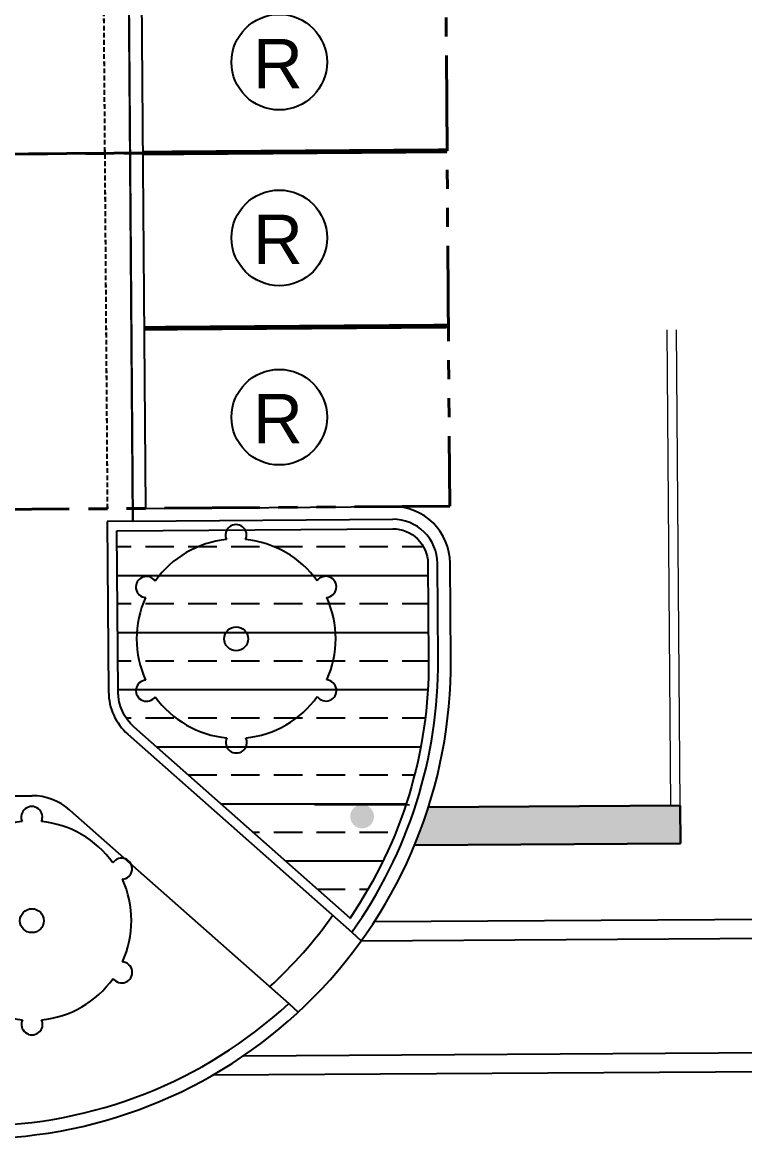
# Model space of a CAD drawing. Header units: feet. Extents: x 919634 to 928945, y 707022 to 708026.
# Drawn here: x 920327.2 to 920365.1, y 707302.9 to 707361.5 of the extents above; entities that cross this region are included whole.
import ezdxf
from ezdxf.enums import TextEntityAlignment as Align

# ---------------------------------------------------------------- set-up
doc = ezdxf.new("R2010")
doc.units = ezdxf.units.FT
doc.header["$LTSCALE"] = 20
doc.header["$MEASUREMENT"] = 0
doc.linetypes.add('Site Plan$0$HIDDEN2', pattern=[0.1875, 0.125, -0.0625])
doc.linetypes.add('Site Plan$0$PHANTOM2', pattern=[1.25, 0.625, -0.125, 0.125, -0.125, 0.125, -0.125])
for name, color, linetype in [('-u-site-xref', 7, 'Continuous'), ('L-002', 15, 'Continuous'), ('LK-TREE-050M', 2, 'Continuous'), ('LK-TREE-TRNK', 32, 'Continuous'), ('LP-PATT-GRND', 251, 'Continuous'), ('LP-TREE', 15, 'Continuous'), ('Site Plan$0$-u-site-parking_overhang', 252, 'Site Plan$0$HIDDEN2'), ('Site Plan$0$SP-PARKING DESIGNATION', 254, 'Continuous'), ('Site Plan$0$SP-PAVERS-BANDS', 251, 'Continuous'), ('Site Plan$0$SP-SIGNAGE', 4, 'Continuous'), ('x-Villa6-LP Block$0$LP-PATT-SHAR', 253, 'Continuous')]:
    doc.layers.add(name, color=color, linetype=linetype)
for name, color, linetype, lineweight in [('Site Plan$0$SP-CURB', 3, 'Continuous', 25), ('Site Plan$0$SP-LOT LINES', 252, 'Site Plan$0$PHANTOM2', 40), ('Site Plan$0$SP-PARKING-STRIPE', 252, 'Continuous', 25), ('Site Plan$0$SP-PAVEMENT MARKINGS', 252, 'Continuous', 30), ('Site Plan$0$SP-PAVEMENT MARKINGS-YELLOW', 252, 'Continuous', 18), ('Site Plan$0$SP-SIDEWALK', 2, 'Continuous', 25)]:
    doc.layers.add(name, color=color, linetype=linetype, lineweight=lineweight)
doc.layers.get('-u-site-xref').off()
doc.styles.add('Site Plan$0$ARIAL', font='arial.ttf')

# ---------------------------------------------------------------- blocks, each defined once
blk = doc.blocks.new('Site Plan')
at = {"layer": 'Site Plan$0$SP-PAVEMENT MARKINGS'}
h = blk.add_hatch(color=256, dxfattribs=at)
h.dxf.hatch_style = 1
edge = h.paths.add_edge_path()
edge.add_line((920361.743, 707320.364), (920348.509, 707320.281))
edge.add_arc((920324.686, 707327.862), 25, 337.45476, 342.34843, ccw=False)
edge.add_line((920347.775, 707318.276), (920361.758, 707318.381))
edge.add_line((920361.758, 707318.381), (920361.743, 707320.364))
at = {"layer": 'Site Plan$0$SP-SIGNAGE'}
h = blk.add_hatch(color=256, dxfattribs=at)
edge = h.paths.add_edge_path()
edge.add_arc((920345.02, 707319.789), 0.625, 899.83436, 1259.83436)
at = {"layer": 'Site Plan$0$-u-site-parking_overhang', "ltscale": 0.1, "extrusion": (7.49369e-08, 5.50407e-10, 1), "elevation": 0.069}
for points in [[(920331.214, 707390.958), (920331.624, 707335.959)], [(920331.216, 707390.958), (920331.626, 707335.959)]]:
    blk.add_lwpolyline(points, dxfattribs=at)
at = {"layer": 'Site Plan$0$SP-CURB'}
for p, q in [((920332.539, 707391.638), (920332.959, 707335.299)), ((920333.214, 707390.973), (920333.624, 707335.974)), ((920333.624, 707335.974), (920346.625, 707336.071)), ((920332.959, 707335.299), (920331.624, 707335.289)), ((920332.959, 707335.299), (920346.63, 707335.401)), ((920349.015, 707328.042), (920348.978, 707333.088)), ((920349.685, 707328.047), (920349.648, 707333.093)), ((920344.473, 707313.705), (920344.977, 707313.259)), ((920341.161, 707309.959), (920341.666, 707309.513))]:
    blk.add_line(p, q, dxfattribs=at)
for radius, start, end in [(25, 270.35864, 0.42452), (24.33, 324.41801, 0.42452), (24.33, 270.35864, 312.62248)]:
    blk.add_arc((920324.686, 707327.862), radius, start, end, dxfattribs=at)
for major_axis in [(0.022, -3), (0.017, -2.33)]:
    blk.add_ellipse((920346.648, 707333.071), major_axis=major_axis, ratio=1, start_param=1.570796, end_param=3.141639, dxfattribs=at)
at = {"layer": 'Site Plan$0$SP-LOT LINES', "ltscale": 0.4, "extrusion": (7.49369e-08, 5.50407e-10, 1)}
for p, q in [((920348.778, 707449.757), (920349.626, 707336.093)), ((920259.488, 707354.089, 0), (920349.487, 707354.76)), ((920349.487, 707354.76), (920259.488, 707354.089, 0)), ((920349.626, 707336.093), (920259.627, 707335.422, 0))]:
    blk.add_line(p, q, dxfattribs=at)
at = {"layer": 'Site Plan$0$SP-PARKING DESIGNATION'}
for centre in [(920340.665, 707359.418), (920340.665, 707350.186), (920340.665, 707340.766)]:
    blk.add_circle(centre, 2.511, dxfattribs=at)
at = {"layer": 'Site Plan$0$SP-PARKING-STRIPE', "extrusion": (7.49369e-08, 5.50407e-10, 1), "const_width": 0.25, "elevation": 0.069}
for points in [[(920349.485, 707354.76), (920333.485, 707354.64)], [(920349.553, 707345.551), (920333.554, 707345.432)]]:
    blk.add_lwpolyline(points, dxfattribs=at)
at = {"layer": 'Site Plan$0$SP-PAVEMENT MARKINGS'}
for p, q in [((920348.509, 707320.281, 0), (920361.743, 707320.364, 0)), ((920361.743, 707320.364, 0), (920361.756, 707318.364, 0)), ((920347.775, 707318.276), (920361.758, 707318.364, 0))]:
    blk.add_line(p, q, dxfattribs=at)
at = {"layer": 'Site Plan$0$SP-PAVEMENT MARKINGS-YELLOW'}
for p, q in [((920361.243, 707320.36, 0), (920361.057, 707345.359)), ((920361.743, 707320.364, 0), (920361.557, 707345.363))]:
    blk.add_line(p, q, dxfattribs=at)
at = {"layer": 'Site Plan$0$SP-PAVERS-BANDS'}
for p, q in [((920345.664, 707314.263), (920377.877, 707314.465, 0)), ((920344.977, 707313.259), (920378.576, 707313.469, 0)), ((920338.79, 707307.22), (920384.84, 707307.508)), ((920337.184, 707306.21, 0), (920386.459, 707306.518, 0))]:
    blk.add_line(p, q, dxfattribs=at)
at = {"layer": 'Site Plan$0$SP-SIDEWALK'}
for p, q in [((920331.624, 707335.289), (920331.69, 707326.336)), ((920332.703, 707324.11), (920344.473, 707313.705)), ((920322.001, 707320.845), (920327.653, 707320.88)), ((920329.659, 707320.128), (920341.161, 707309.959))]:
    blk.add_line(p, q, dxfattribs=at)
for centre, radius, start, end in [((920334.69, 707326.358), 3, 180.42316, 228.52025), ((920327.672, 707317.88), 3, 48.52025, 90.35859), ((920324.686, 707327.862), 23, 312.28011, 324.76038)]:
    blk.add_arc(centre, radius, start, end, dxfattribs=at)
at = {"layer": 'Site Plan$0$SP-SIGNAGE'}
blk.add_line((920342.524, 707320.421), (920347.519, 707320.407), dxfattribs=at)
at = {"layer": 'Site Plan$0$SP-PARKING DESIGNATION', "style": 'Site Plan$0$ARIAL'}
for p in [(920340.597, 707358.039, 0), (920340.597, 707348.807, 0), (920340.597, 707339.388, 0)]:
    blk.add_text('R', height=2.6, dxfattribs=at).set_placement(p, align=Align.CENTER)
blk = doc.blocks.new('TREE-SIMP-222')
at = {"layer": 'LK-TREE-050M'}
for centre, radius, start, end in [((-0.0006, 0.5203), 0.0531, 334.8356, 205.3044), ((0, 0), 0.5, 95.579, 144.561), ((0, 0), 0.5, 35.579, 84.561), ((-0.4509, 0.2596), 0.0531, 34.8356, 265.3044), ((0.4503, 0.2607), 0.0531, 274.8356, 145.3044), ((0, 0), 0.5, 155.579, 204.561), ((0, 0), 0.5, 335.579, 24.561), ((-0.4503, -0.2607), 0.0531, 94.8356, 325.3044), ((0.4509, -0.2596), 0.0531, 214.8356, 85.3044), ((0, 0), 0.5, 215.579, 264.561), ((0, 0), 0.5, 275.579, 324.561), ((0.0006, -0.5203), 0.0531, 154.8356, 25.3044)]:
    blk.add_arc(centre, radius, start, end, dxfattribs=at)
at = {"layer": 'LK-TREE-TRNK'}
blk.add_circle((0, 0), 0.06, dxfattribs=at)
blk = doc.blocks.new('x-Villa6-LP Block', base_point=(60.568, 154.949, 0))
at = {"layer": 'x-Villa6-LP Block$0$LP-PATT-SHAR', "elevation": 0}
blk.add_lwpolyline([(59.898, 148.62), (174.904, 148.62)], dxfattribs=at)

msp = doc.modelspace()

# ---------------------------------------------------------------- block references
at = {"layer": '-u-site-xref'}
msp.add_blockref('Site Plan', (0, 0), dxfattribs=at)

# ---------------------------------------------------------------- next in the draw order: hatches: boundary and pattern name
at = {"layer": 'LP-PATT-GRND'}
h = msp.add_hatch(dxfattribs=at)
h.set_pattern_fill('ANSI33', color=256, scale=12, angle=135)
h.set_pattern_definition([(180, (920332.128, 707314.451), (-2e-16, -3), []), (180, (920330.628, 707315.951), (-2e-16, -3), [1.5, -0.75])])
edge = h.paths.add_edge_path()
edge.add_line((920332.128, 707334.793), (920346.634, 707334.901))
edge.add_arc((920346.648, 707333.071), 1.83, 0.42452, 90.42679, ccw=False)
edge.add_line((920348.478, 707333.085), (920348.515, 707328.038))
edge.add_arc((920324.684, 707327.862), 23.832, -34.24616, 0.42308, ccw=False)
edge.add_line((920344.384, 707314.451), (920333.034, 707324.485))
edge.add_arc((920334.69, 707326.358), 2.5, 180.42316, 228.52025, ccw=False)
edge.add_line((920332.19, 707326.339), (920332.128, 707334.793))

# ---------------------------------------------------------------- next in the draw order: linework, layer by layer
at = {"layer": 'L-002'}
msp.add_lwpolyline([(920332.128, 707334.793), (920346.634, 707334.901, -0.414225), (920348.478, 707333.085), (920348.515, 707328.038, -0.152438), (920344.384, 707314.451), (920333.034, 707324.485, -0.212999), (920332.19, 707326.339)], format="xyb", close=True, dxfattribs=at)

# ---------------------------------------------------------------- next in the draw order: block references
at = {"layer": '-u-site-xref', "rotation": 90.42714286982422}
msp.add_blockref('x-Villa6-LP Block', (920326.626, 707335.922, 0), dxfattribs=at)
at = {"layer": 'LP-TREE', "xscale": 10.46430050961437, "yscale": 10.46430050961437, "zscale": 10.46430050961437}
for p in [(920338.399, 707329.125), (920327.661, 707314.314)]:
    msp.add_blockref('TREE-SIMP-222', p, dxfattribs=at)

doc.saveas('drawing.dxf')
